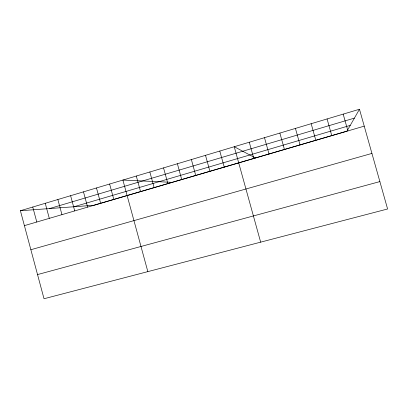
<?xml version="1.0" encoding="UTF-8"?>
<svg xmlns="http://www.w3.org/2000/svg" width="408" height="408" viewBox="0 0 408 408"><rect width="100%" height="100%" fill="white"/><g stroke="black" fill="none" stroke-linecap="round" stroke-linejoin="round"><path stroke-width="0.61" d="M359.474 109.252L346.948 131.162L93.814 205.28L20.4 210.732L44.023 298.748L387.6 208.988L359.474 109.252L20.4 210.732M49.506 208.57L354.409 118.116M74.011 206.749L350.243 125.394M24.404 225.644L364.237 126.138M30.865 249.727L371.933 153.423M37.536 274.579L379.874 181.591M172.135 182.345L122.895 180.055L147.844 271.626M255.428 157.957L234.238 146.732L260.661 242.153M343.189 114.128L347.912 130.922M327.083 118.947L331.775 135.645M311.166 123.711L315.817 140.316M295.433 128.418L300.048 144.937M279.873 133.074L284.452 149.501M264.491 137.68L269.035 154.015M249.278 142.234L253.786 158.483M219.795 151.057L224.237 167.132M205.51 155.331L209.921 171.324M191.372 159.564L195.753 175.471M177.388 163.746L181.733 179.576M163.547 167.892L167.867 183.636M149.853 171.987L154.142 187.654M136.303 176.042L140.561 191.632M109.619 184.028L113.817 199.461M96.482 187.96L100.648 203.317M83.477 191.852L87.618 207.131M70.609 195.707L74.72 210.911M57.865 199.522L61.95 214.649M45.252 203.296L49.307 218.351M32.762 207.035L36.791 222.013"/></g></svg>
